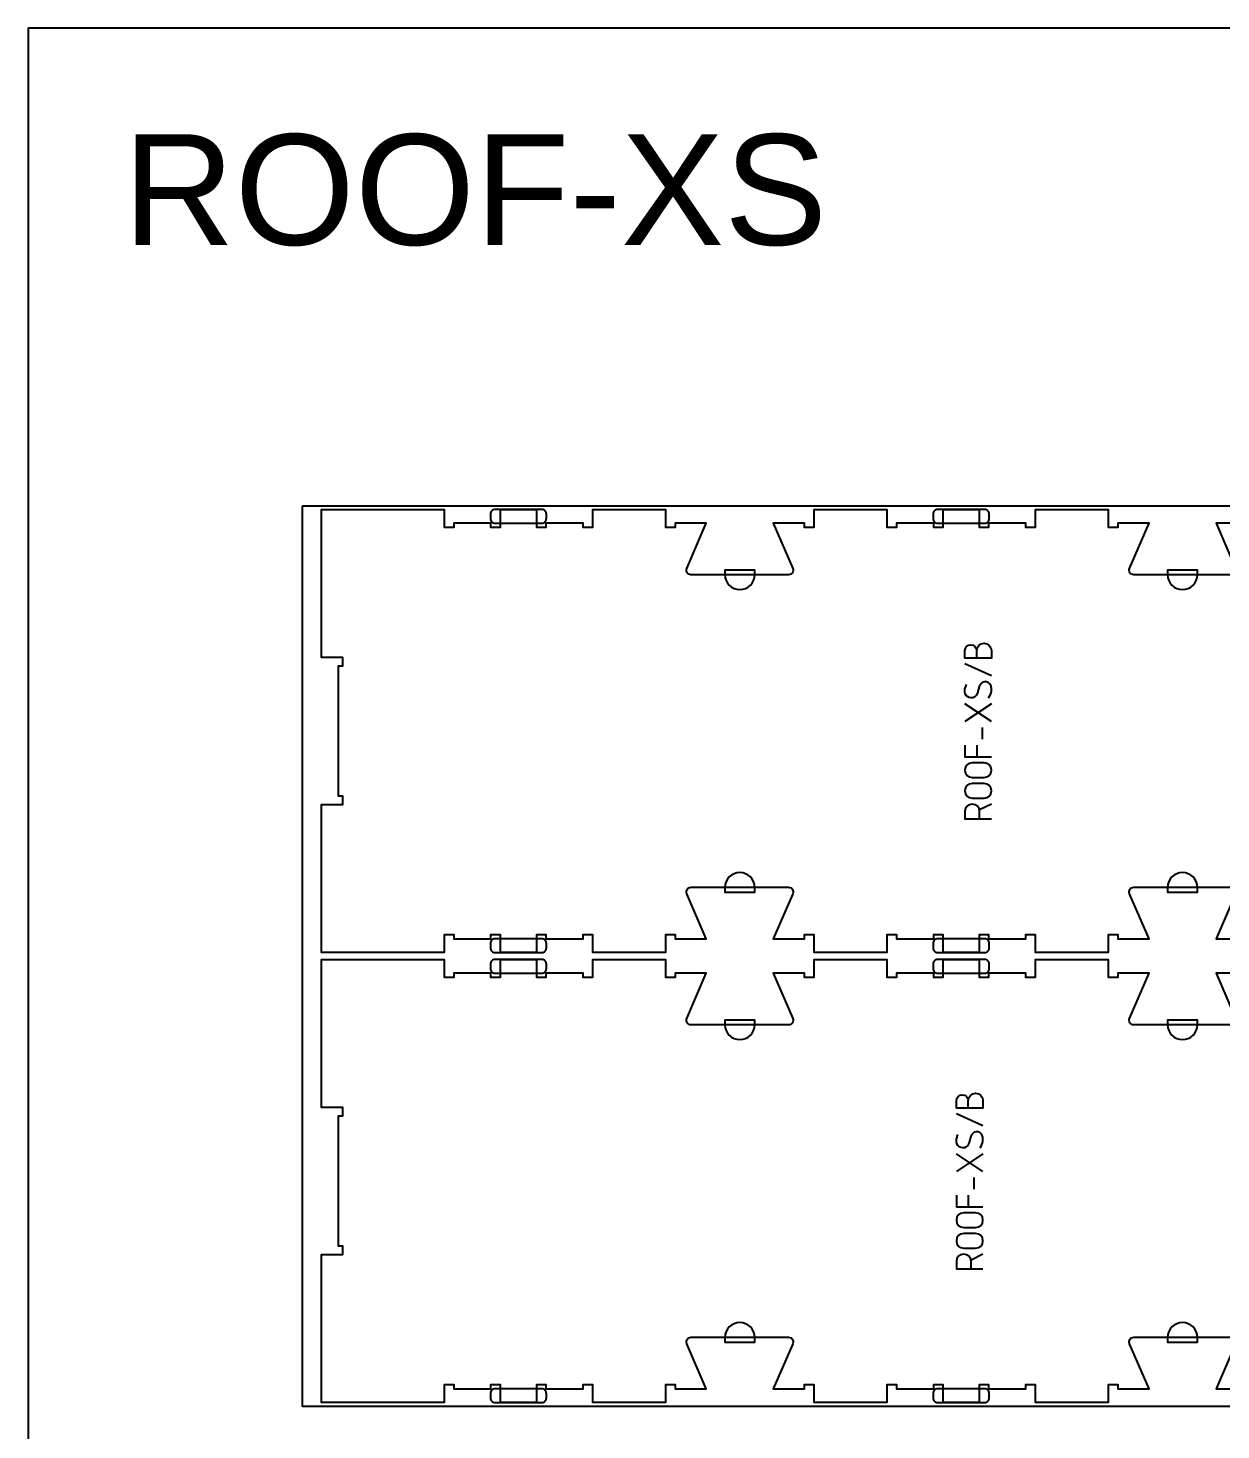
# Model space of a CAD drawing. Extents: x 0 to 12757, y 0 to 30003.
# Drawn here: x 0 to 1617, y 11963 to 13864 of the extents above; entities that cross this region are included whole.
import ezdxf

# ---------------------------------------------------------------- set-up
doc = ezdxf.new("R2010")
doc.units = 0
for name, color, linetype in [('0_SHEET_SPRUCEPLY_2440X122', 1, 'CONTINUOUS'), ('1_ANYTOOL_1MMDEEP_LABELS_S', 2, 'CONTINUOUS'), ('4_ANYTOOL_CUTTHROUGH_OUTSI', 5, 'CONTINUOUS'), ('5_ANYTOOL_HALF_MILL_9MM_IN', 70, 'CONTINUOUS'), ('DONOTCUT', 7, 'CONTINUOUS')]:
    doc.layers.add(name, color=color, linetype=linetype)
doc.styles.add('ARIAL', font='')
doc.styles.get('ARIAL').set_extended_font_data('Arial')

msp = doc.modelspace()

# ---------------------------------------------------------------- linework, layer by layer
at = {"layer": '0_SHEET_SPRUCEPLY_2440X122'}
msp.add_lwpolyline([(371.7, 13215.6), (371.7, 11995.6), (2811.7, 11995.6), (2811.7, 13215.6)], close=True, dxfattribs=at)
at = {"layer": '1_ANYTOOL_1MMDEEP_LABELS_S', "color": 2}
for points in [[(1285.8, 13009.6), (1285.8, 13019.6, -1), (1305.8, 13019.6), (1305.8, 13009.6), (1269.8, 13009.6), (1269.8, 13019.6, -1), (1285.8, 13019.6)], [(1301.8, 12955.6, 0.136555), (1305.7, 12964.9, 0.071716), (1305.6, 12970.1, 0.133522), (1303.4, 12974.7, 0.344001), (1294, 12976.7, 0.153745), (1290.3, 12973.3, 0.071568), (1288.5, 12968.5, -0.00912), (1287.2, 12963.4, -0.090615), (1285, 12958.8, -0.340346), (1275.6, 12956, -0.284273), (1269.8, 12963.7, -0.092596), (1270.2, 12968.7, -0.017533), (1271.8, 12973.6)], [(1289.8, 12791.6), (1289.8, 12801.6, 1), (1269.8, 12801.6), (1269.8, 12791.6), (1305.8, 12791.6)], [(1274.3, 12399.6), (1274.3, 12409.6, -1), (1294.3, 12409.6), (1294.3, 12399.6), (1258.3, 12399.6), (1258.3, 12409.6, -1), (1274.3, 12409.6)], [(1290.3, 12345.6, 0.136555), (1294.2, 12354.9, 0.071716), (1294.1, 12360.1, 0.133522), (1292, 12364.7, 0.344001), (1282.6, 12366.7, 0.153745), (1278.9, 12363.3, 0.071568), (1277, 12358.5, -0.00912), (1275.7, 12353.4, -0.090615), (1273.6, 12348.8, -0.340346), (1264.2, 12346, -0.284273), (1258.3, 12353.7, -0.092596), (1258.8, 12358.7, -0.017533), (1260.3, 12363.6)], [(1278.3, 12181.6), (1278.3, 12191.6, 1), (1258.3, 12191.6), (1258.3, 12181.6), (1294.3, 12181.6)]]:
    msp.add_lwpolyline(points, format="xyb", dxfattribs=at)
for points in [[(1305.8, 12985.6), (1269.8, 13001.6)], [(1305.8, 12923.6), (1269.8, 12947.6)], [(1305.8, 12947.6), (1269.8, 12923.6)], [(1293.8, 12899.6), (1293.8, 12915.6)], [(1269.8, 12891.6), (1269.8, 12875.6), (1305.8, 12875.6)], [(1285.8, 12891.6), (1285.8, 12875.6)], [(1305.8, 12811.6), (1289.6, 12803.6)], [(1294.3, 12375.6), (1258.3, 12391.6)], [(1294.3, 12313.6), (1258.3, 12337.6)], [(1294.3, 12337.6), (1258.3, 12313.6)], [(1282.3, 12289.6), (1282.3, 12305.6)], [(1258.3, 12281.6), (1258.3, 12265.6), (1294.3, 12265.6)], [(1274.3, 12281.6), (1274.3, 12265.6)], [(1294.3, 12201.6), (1278.2, 12193.6)]]:
    msp.add_lwpolyline(points, dxfattribs=at)
for points in [[(1295.8, 12847.6, 1), (1295.8, 12867.6), (1279.8, 12867.6, 1), (1279.8, 12847.6)], [(1295.8, 12819.6, 1), (1295.8, 12839.6), (1279.8, 12839.6, 1), (1279.8, 12819.6)], [(1284.3, 12237.6, 1), (1284.3, 12257.6), (1268.3, 12257.6, 1), (1268.3, 12237.6)], [(1284.3, 12209.6, 1), (1284.3, 12229.6), (1268.3, 12229.6, 1), (1268.3, 12209.6)]]:
    msp.add_lwpolyline(points, format="xyb", close=True, dxfattribs=at)
at = {"layer": '4_ANYTOOL_CUTTHROUGH_OUTSI', "color": 5}
for points in [[(1631, 13122.4), (1498.6, 13122.4, -0.539734), (1492.9, 13131.1), (1519.4, 13192.4), (1477, 13192.4), (1477, 13186.4), (1464.5, 13186.4), (1464.5, 13210.4), (1415.1, 13210.4), (1365, 13210.4), (1365, 13186.4), (1352.5, 13186.4), (1352.5, 13192.4), (1302, 13192.4), (1302, 13186.4), (1289.5, 13186.4), (1289.5, 13210.4), (1240, 13210.4), (1240, 13186.4), (1227.5, 13186.4), (1227.5, 13192.4), (1177, 13192.4), (1177, 13186.4), (1164.5, 13186.4), (1164.5, 13210.4), (1115, 13210.4), (1065, 13210.4), (1065, 13186.4), (1052.5, 13186.4), (1052.5, 13192.4), (1010.1, 13192.4), (1036.6, 13131.1), (1036.6, 13131.1, -0.539734), (1030.9, 13122.4), (898.5, 13122.4, -0.539734), (892.8, 13131.1), (919.3, 13192.4), (877, 13192.4), (877, 13186.4), (864.5, 13186.4), (864.5, 13210.4), (815, 13210.4), (764.9, 13210.4), (764.9, 13186.4), (752.4, 13186.4), (752.4, 13192.4), (701.9, 13192.4), (701.9, 13186.4), (689.4, 13186.4), (689.4, 13210.4), (639.9, 13210.4), (639.9, 13186.4), (627.4, 13186.4), (627.4, 13192.4), (576.9, 13192.4), (576.9, 13186.4), (564.4, 13186.4), (564.4, 13210.4), (397.2, 13210.4), (397.2, 13010.9), (426.2, 13010.9), (426.2, 12998.4), (420.2, 12998.4), (420.2, 12822.9), (426.2, 12822.9), (426.2, 12810.4), (397.2, 12810.4), (397.2, 12610.9), (564.4, 12610.9), (564.4, 12634.9), (576.9, 12634.9), (576.9, 12628.9), (627.4, 12628.9), (627.4, 12634.9), (639.9, 12634.9), (639.9, 12610.9), (689.4, 12610.9), (689.4, 12610.9), (689.4, 12634.9), (701.9, 12634.9), (701.9, 12628.9), (752.4, 12628.9), (752.4, 12634.9), (764.9, 12634.9), (764.9, 12610.9), (815, 12610.9), (864.5, 12610.9), (864.5, 12634.9), (877, 12634.9), (877, 12628.9), (919.3, 12628.9), (892.8, 12690.1), (892.8, 12690.1, -0.539734), (898.5, 12698.9), (1030.9, 12698.9, -0.539734), (1036.6, 12690.1), (1010.1, 12628.9), (1052.5, 12628.9), (1052.5, 12634.9), (1065, 12634.9), (1065, 12610.9), (1115, 12610.9), (1164.5, 12610.9), (1164.5, 12634.9), (1177, 12634.9), (1177, 12628.9), (1227.5, 12628.9), (1227.5, 12634.9), (1240, 12634.9), (1240, 12610.9), (1289.5, 12610.9), (1289.5, 12634.9), (1302, 12634.9), (1302, 12628.9), (1352.5, 12628.9), (1352.5, 12634.9), (1365, 12634.9), (1365, 12610.9), (1415.1, 12610.9), (1464.5, 12610.9), (1464.5, 12634.9), (1477, 12634.9), (1477, 12628.9), (1519.4, 12628.9), (1492.9, 12690.1), (1492.9, 12690.1, -0.539734), (1498.6, 12698.9), (1631, 12698.9, -0.539734)], [(1631, 12512.4), (1498.6, 12512.4, -0.539734), (1492.9, 12521.1), (1519.4, 12582.4), (1477, 12582.4), (1477, 12576.4), (1464.5, 12576.4), (1464.5, 12600.4), (1415.1, 12600.4), (1365, 12600.4), (1365, 12576.4), (1352.5, 12576.4), (1352.5, 12582.4), (1302, 12582.4), (1302, 12576.4), (1289.5, 12576.4), (1289.5, 12600.4), (1240, 12600.4), (1240, 12576.4), (1227.5, 12576.4), (1227.5, 12582.4), (1177, 12582.4), (1177, 12576.4), (1164.5, 12576.4), (1164.5, 12600.4), (1115, 12600.4), (1065, 12600.4), (1065, 12576.4), (1052.5, 12576.4), (1052.5, 12582.4), (1010.1, 12582.4), (1036.6, 12521.1), (1036.6, 12521.1, -0.539734), (1030.9, 12512.4), (898.5, 12512.4, -0.539734), (892.8, 12521.1), (919.3, 12582.4), (877, 12582.4), (877, 12576.4), (864.5, 12576.4), (864.5, 12600.4), (815, 12600.4), (764.9, 12600.4), (764.9, 12576.4), (752.4, 12576.4), (752.4, 12582.4), (701.9, 12582.4), (701.9, 12576.4), (689.4, 12576.4), (689.4, 12600.4), (639.9, 12600.4), (639.9, 12576.4), (627.4, 12576.4), (627.4, 12582.4), (576.9, 12582.4), (576.9, 12576.4), (564.4, 12576.4), (564.4, 12600.4), (397.2, 12600.4), (397.2, 12400.9), (426.2, 12400.9), (426.2, 12388.4), (420.2, 12388.4), (420.2, 12212.9), (426.2, 12212.9), (426.2, 12200.4), (397.2, 12200.4), (397.2, 12000.9), (564.4, 12000.9), (564.4, 12024.9), (576.9, 12024.9), (576.9, 12018.9), (627.4, 12018.9), (627.4, 12024.9), (639.9, 12024.9), (639.9, 12000.9), (689.4, 12000.9), (689.4, 12000.9), (689.4, 12024.9), (701.9, 12024.9), (701.9, 12018.9), (752.4, 12018.9), (752.4, 12024.9), (764.9, 12024.9), (764.9, 12000.9), (815, 12000.9), (864.5, 12000.9), (864.5, 12024.9), (877, 12024.9), (877, 12018.9), (919.3, 12018.9), (892.8, 12080.1), (892.8, 12080.1, -0.539734), (898.5, 12088.9), (1030.9, 12088.9, -0.539734), (1036.6, 12080.1), (1010.1, 12018.9), (1052.5, 12018.9), (1052.5, 12024.9), (1065, 12024.9), (1065, 12000.9), (1115, 12000.9), (1164.5, 12000.9), (1164.5, 12024.9), (1177, 12024.9), (1177, 12018.9), (1227.5, 12018.9), (1227.5, 12024.9), (1240, 12024.9), (1240, 12000.9), (1289.5, 12000.9), (1289.5, 12024.9), (1302, 12024.9), (1302, 12018.9), (1352.5, 12018.9), (1352.5, 12024.9), (1365, 12024.9), (1365, 12000.9), (1415.1, 12000.9), (1464.5, 12000.9), (1464.5, 12024.9), (1477, 12024.9), (1477, 12018.9), (1519.4, 12018.9), (1492.9, 12080.1), (1492.9, 12080.1, -0.539734), (1498.6, 12088.9), (1631, 12088.9, -0.539734)]]:
    msp.add_lwpolyline(points, format="xyb", dxfattribs=at)
for points in [[(1652.5, 13192.4), (1610.2, 13192.4), (1636.7, 13131.1)], [(1636.7, 12690.1), (1610.2, 12628.9), (1652.5, 12628.9)], [(1652.5, 12582.4), (1610.2, 12582.4), (1636.7, 12521.1)], [(1636.7, 12080.1), (1610.2, 12018.9), (1652.5, 12018.9)]]:
    msp.add_lwpolyline(points, dxfattribs=at)
at = {"layer": '5_ANYTOOL_HALF_MILL_9MM_IN', "color": 3}
for points in [[(632.8, 13210.9, 0.414214), (626.8, 13204.9), (626.8, 13198.4, 0.414214), (632.8, 13192.4), (696.5, 13192.4, 0.414214), (702.5, 13198.4), (702.5, 13204.9, 0.414214), (696.5, 13210.9)], [(1232.8, 13210.9, 0.414214), (1226.8, 13204.9), (1226.8, 13198.4, 0.414214), (1232.8, 13192.4), (1296.6, 13192.4, 0.414214), (1302.6, 13198.4), (1302.6, 13204.9, 0.414214), (1296.6, 13210.9)], [(944.5, 13122.6, 1), (985, 13122.6), (985, 13122.9), (985, 13128.9), (944.5, 13128.9), (944.5, 13122.9), (944.5, 13122.6)], [(1544.5, 13122.6, 1), (1585, 13122.6), (1585, 13122.9), (1585, 13128.9), (1544.5, 13128.9), (1544.5, 13122.9), (1544.5, 13122.6)], [(985, 12698.6, 1), (944.5, 12698.6), (944.5, 12698.4), (944.5, 12692.4), (985, 12692.4), (985, 12698.4), (985, 12698.6)], [(1585, 12698.6, 1), (1544.5, 12698.6), (1544.5, 12698.4), (1544.5, 12692.4), (1585, 12692.4), (1585, 12698.4), (1585, 12698.6)], [(632.8, 12628.9, 0.414214), (626.8, 12622.9), (626.8, 12616.4, 0.414214), (632.8, 12610.4), (696.5, 12610.4, 0.414214), (702.5, 12616.4), (702.5, 12622.9, 0.414214), (696.5, 12628.9)], [(1232.8, 12628.9, 0.414214), (1226.8, 12622.9), (1226.8, 12616.4, 0.414214), (1232.8, 12610.4), (1296.6, 12610.4, 0.414214), (1302.6, 12616.4), (1302.6, 12622.9, 0.414214), (1296.6, 12628.9)], [(632.8, 12600.9, 0.414214), (626.8, 12594.9), (626.8, 12588.4, 0.414214), (632.8, 12582.4), (696.5, 12582.4, 0.414214), (702.5, 12588.4), (702.5, 12594.9, 0.414214), (696.5, 12600.9)], [(1232.8, 12600.9, 0.414214), (1226.8, 12594.9), (1226.8, 12588.4, 0.414214), (1232.8, 12582.4), (1296.6, 12582.4, 0.414214), (1302.6, 12588.4), (1302.6, 12594.9, 0.414214), (1296.6, 12600.9)], [(944.5, 12512.6, 1), (985, 12512.6), (985, 12512.9), (985, 12518.9), (944.5, 12518.9), (944.5, 12512.9), (944.5, 12512.6)], [(1544.5, 12512.6, 1), (1585, 12512.6), (1585, 12512.9), (1585, 12518.9), (1544.5, 12518.9), (1544.5, 12512.9), (1544.5, 12512.6)], [(985, 12088.6, 1), (944.5, 12088.6), (944.5, 12088.4), (944.5, 12082.4), (985, 12082.4), (985, 12088.4), (985, 12088.6)], [(1585, 12088.6, 1), (1544.5, 12088.6), (1544.5, 12088.4), (1544.5, 12082.4), (1585, 12082.4), (1585, 12088.4), (1585, 12088.6)], [(632.8, 12018.9, 0.414214), (626.8, 12012.9), (626.8, 12006.4, 0.414214), (632.8, 12000.4), (696.5, 12000.4, 0.414214), (702.5, 12006.4), (702.5, 12012.9, 0.414214), (696.5, 12018.9)], [(1232.8, 12018.9, 0.414214), (1226.8, 12012.9), (1226.8, 12006.4, 0.414214), (1232.8, 12000.4), (1296.6, 12000.4, 0.414214), (1302.6, 12006.4), (1302.6, 12012.9, 0.414214), (1296.6, 12018.9)]]:
    msp.add_lwpolyline(points, format="xyb", close=True, dxfattribs=at)
at = {"layer": 'DONOTCUT'}
msp.add_lwpolyline([(0, 0), (3183.4, 0), (3183.4, 13863.5), (0, 13863.5)], close=True, dxfattribs=at)

# ---------------------------------------------------------------- texts
at = {"layer": 'DONOTCUT', "insert": (128.7, 13719.6, 0), "char_height": 150, "width": 2179.891, "attachment_point": 1, "style": 'ARIAL'}
msp.add_mtext('ROOF-XS', dxfattribs=at)

doc.saveas('drawing.dxf')
